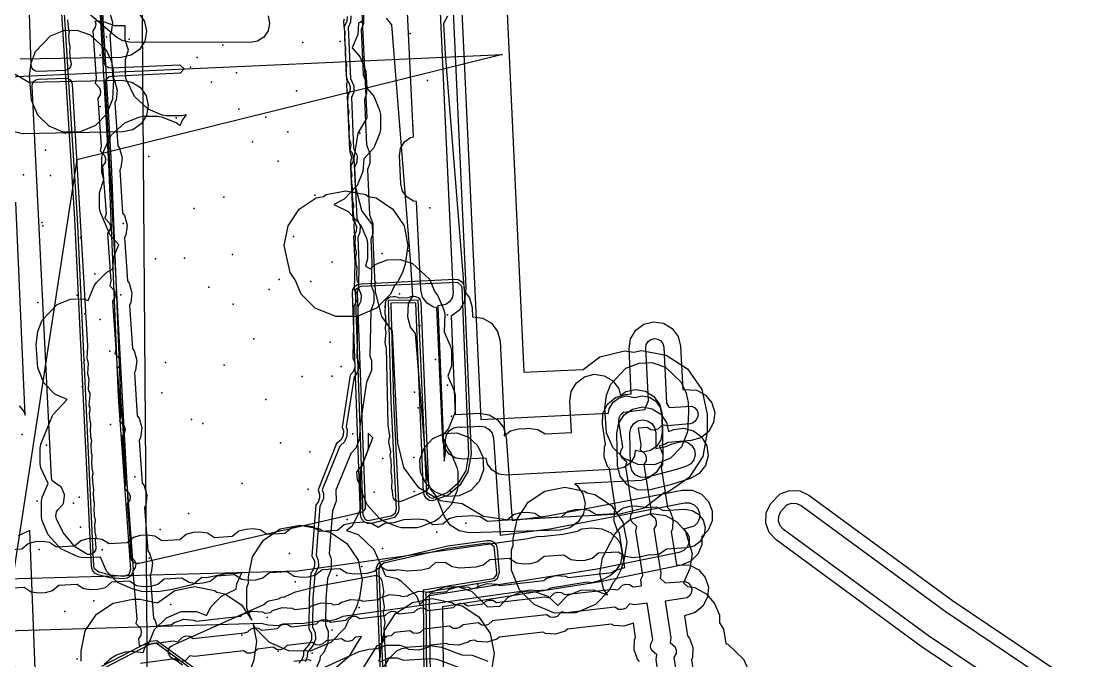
# Model space of a CAD drawing. Header units: metres. Extents: x -3943 to -3664, y 4962 to 6622.
# Drawn here: x -3875.1 to -3793.2, y 6231.1 to 6280.6 of the extents above; entities that cross this region are included whole.
import ezdxf

# ---------------------------------------------------------------- set-up
doc = ezdxf.new("R2010")
doc.units = ezdxf.units.M
for name, color, linetype in [('AI_GREENING_EXCLUSIONS', 1, 'Continuous'), ('AI_GREENING_LAWN', 82, 'Continuous'), ('AI_GREENING_REJECTED', 6, 'Continuous')]:
    doc.layers.add(name, color=color, linetype=linetype)

msp = doc.modelspace()

# ---------------------------------------------------------------- linework, layer by layer
at = {"layer": 'AI_GREENING_EXCLUSIONS'}
for points in [[(-3847.42, 6385.215), (-3841.66, 6259.951), (-3841.676, 6259.844), (-3841.646, 6259.656), (-3841.703, 6259.27), (-3841.903, 6258.935), (-3842.216, 6258.702), (-3842.825, 6258.596), (-3842.334, 6246.548), (-3842.241, 6247.134), (-3842.241, 6248.206), (-3842.165, 6248.589), (-3841.948, 6248.913), (-3841.624, 6249.13), (-3841.241, 6249.206), (-3841.038, 6249.184), (-3840.99, 6249.195), (-3839.573, 6249.265), (-3839.192, 6249.21), (-3838.86, 6249.015), (-3838.627, 6248.709), (-3838.526, 6248.337), (-3837.996, 6240.825), (-3834.155, 6241.32), (-3823.711, 6243.322), (-3823.321, 6243.319), (-3822.961, 6243.167), (-3822.688, 6242.889), (-3822.541, 6242.527), (-3822.544, 6242.137), (-3822.696, 6241.778), (-3822.974, 6241.504), (-3823.776, 6241.274), (-3823.51, 6241.011), (-3823.359, 6240.651), (-3823.357, 6240.261), (-3823.504, 6239.899), (-3823.778, 6239.622), (-3824.138, 6239.471), (-3830.491, 6238.173), (-3843.5, 6236.119), (-3843.419, 6229.789)], [(-3846.421, 6385.261), (-3840.661, 6259.997), (-3840.665, 6259.973), (-3840.761, 6258.933), (-3841.162, 6258.264), (-3841.791, 6257.798), (-3841.48, 6250.159), (-3840.941, 6250.206), (-3840.911, 6250.2), (-3839.623, 6250.264), (-3838.861, 6250.154), (-3838.197, 6249.763), (-3837.73, 6249.151), (-3837.529, 6248.408), (-3837.073, 6241.953), (-3834.31, 6242.312), (-3823.898, 6244.304), (-3823.118, 6244.298), (-3822.399, 6243.994), (-3821.852, 6243.438), (-3821.559, 6242.714), (-3821.565, 6241.934), (-3821.869, 6241.216), (-3822.378, 6240.714), (-3822.375, 6240.071), (-3822.67, 6239.348), (-3823.218, 6238.794), (-3823.938, 6238.491), (-3830.246, 6237.202), (-3842.46, 6235.271), (-3842.423, 6230.609)], [(-3840.872, 6354.744), (-3836.176, 6253.439), (-3831.58, 6253.667), (-3830.267, 6254.634), (-3828.373, 6255.102), (-3827.634, 6254.99), (-3827.053, 6255.115), (-3825.134, 6254.767), (-3823.494, 6253.71), (-3822.383, 6252.106), (-3821.971, 6250.199), (-3821.948, 6248.836), (-3822.297, 6246.916), (-3823.354, 6245.276), (-3824.957, 6244.166), (-3825.285, 6244.095), (-3826.852, 6242.918), (-3828.738, 6242.438), (-3837.347, 6241.975), (-3839.283, 6242.254), (-3840.938, 6243.239), (-3842.627, 6243.489), (-3844.304, 6244.496), (-3845.466, 6246.069), (-3845.935, 6247.967), (-3846.333, 6256.625), (-3847.182, 6257.773), (-3847.654, 6259.666), (-3847.903, 6264.864), (-3848.728, 6265.98), (-3849.2, 6267.873), (-3849.304, 6270.037), (-3849.016, 6271.967), (-3848.301, 6273.156), (-3851.182, 6333.152)], [(-3844.368, 6354.587), (-3839.511, 6249.769), (-3829.609, 6250.261), (-3829.555, 6250.617), (-3829.252, 6251.118), (-3828.781, 6251.465), (-3828.213, 6251.605), (-3827.579, 6251.484), (-3826.995, 6251.616), (-3826.419, 6251.511), (-3825.927, 6251.194), (-3825.594, 6250.713), (-3825.468, 6250.025), (-3825.448, 6248.778), (-3825.552, 6248.202), (-3825.869, 6247.71), (-3826.35, 6247.377), (-3826.922, 6247.253), (-3827.527, 6247.376), (-3827.593, 6246.927), (-3827.892, 6246.426), (-3828.36, 6246.077), (-3828.926, 6245.933), (-3837.535, 6245.47), (-3838.116, 6245.554), (-3838.62, 6245.854), (-3838.971, 6246.324), (-3839.087, 6246.786), (-3840.866, 6246.698), (-3841.447, 6246.784), (-3841.95, 6247.086), (-3842.298, 6247.558), (-3842.439, 6248.128), (-3842.913, 6258.456), (-3843.166, 6258.494), (-3843.668, 6258.795), (-3844.016, 6259.266), (-3844.158, 6259.833), (-3844.486, 6266.667), (-3844.713, 6266.701), (-3845.215, 6267.002), (-3845.563, 6267.473), (-3845.704, 6268.04), (-3845.808, 6270.205), (-3845.722, 6270.784), (-3845.42, 6271.286), (-3844.95, 6271.634), (-3844.727, 6271.689), (-3847.704, 6333.708)], [(-3865.849, 6294.142), (-3864.477, 6112.147)], [(-3855.979, 6281.05), (-3855.868, 6280.475), (-3855.984, 6279.902), (-3856.312, 6279.416), (-3856.8, 6279.093), (-3857.374, 6278.982), (-3866.725, 6279.023), (-3867.243, 6279.118), (-3867.697, 6279.386), (-3871.086, 6282.3)], [(-3866.012, 6281.274), (-3865.567, 6280.633), (-3865.401, 6279.87), (-3865.54, 6279.102), (-3865.962, 6278.446), (-3866.603, 6278.001), (-3867.365, 6277.835), (-3875.186, 6277.697)], [(-3868.256, 6281.288), (-3868.049, 6280.535), (-3868.145, 6279.761), (-3868.246, 6279.584), (-3868.015, 6276.231), (-3867.877, 6276.053), (-3867.67, 6275.301), (-3867.766, 6274.526), (-3867.866, 6274.35), (-3867.636, 6270.996), (-3867.497, 6270.818), (-3867.29, 6270.066), (-3867.387, 6269.291), (-3867.487, 6269.115), (-3867.256, 6265.761), (-3867.118, 6265.583), (-3866.911, 6264.831), (-3867.007, 6264.057), (-3867.108, 6263.88), (-3866.877, 6260.526), (-3866.739, 6260.349), (-3866.532, 6259.596), (-3866.628, 6258.822), (-3866.728, 6258.645), (-3866.498, 6255.292), (-3866.36, 6255.114), (-3866.152, 6254.362), (-3866.249, 6253.587), (-3866.349, 6253.411), (-3866.119, 6250.057), (-3865.98, 6249.879), (-3865.773, 6249.127), (-3865.87, 6248.352), (-3865.97, 6248.176), (-3865.738, 6244.843), (-3865.597, 6244.667), (-3865.382, 6243.917), (-3865.471, 6243.141), (-3865.569, 6242.964), (-3865.304, 6239.613), (-3865.163, 6239.436), (-3864.948, 6238.686), (-3865.037, 6237.911), (-3865.135, 6237.733), (-3864.87, 6234.382), (-3864.73, 6234.206), (-3864.603, 6233.763), (-3863.435, 6233.902), (-3863.253, 6234.058), (-3862.512, 6234.3), (-3861.734, 6234.239), (-3861.553, 6234.147), (-3858.105, 6234.547), (-3857.934, 6234.694), (-3857.192, 6234.936), (-3856.414, 6234.876), (-3856.233, 6234.784), (-3855.79, 6234.837), (-3855.636, 6234.969), (-3854.894, 6235.211), (-3854.116, 6235.151), (-3853.935, 6235.059), (-3852.768, 6235.198), (-3852.614, 6235.33), (-3851.872, 6235.572), (-3851.094, 6235.512), (-3850.913, 6235.42), (-3850.495, 6235.47), (-3850.341, 6235.602), (-3849.599, 6235.844), (-3848.821, 6235.784), (-3848.64, 6235.692), (-3847.449, 6235.834), (-3847.294, 6235.967), (-3846.552, 6236.209), (-3845.774, 6236.149), (-3845.593, 6236.057), (-3845.182, 6236.106), (-3845.038, 6236.228), (-3844.296, 6236.468), (-3843.518, 6236.405), (-3843.359, 6236.324), (-3842.146, 6236.457), (-3841.975, 6236.603), (-3841.233, 6236.845), (-3840.455, 6236.785), (-3840.274, 6236.693), (-3839.861, 6236.742), (-3839.741, 6236.845), (-3838.999, 6237.084), (-3838.221, 6237.022), (-3838.04, 6236.929), (-3834.616, 6237.315), (-3834.444, 6237.461), (-3833.702, 6237.701), (-3832.924, 6237.638), (-3832.743, 6237.546), (-3829.319, 6237.932), (-3829.147, 6238.078), (-3828.35, 6238.313), (-3828.756, 6240.998), (-3828.908, 6241.164), (-3829.176, 6241.897), (-3829.144, 6242.677), (-3829.058, 6242.861), (-3829.531, 6245.979), (-3829.684, 6246.145), (-3829.952, 6246.877), (-3829.92, 6247.657), (-3829.834, 6247.841), (-3830.081, 6249.426), (-3830.04, 6250.239), (-3829.679, 6250.968), (-3829.057, 6251.493), (-3828.277, 6251.727), (-3827.841, 6251.764), (-3828.014, 6255.258), (-3827.9, 6256.03), (-3827.499, 6256.7), (-3826.873, 6257.165), (-3826.116, 6257.355), (-3825.344, 6257.241), (-3824.674, 6256.84), (-3824.209, 6256.213), (-3824.019, 6255.456), (-3823.853, 6252.109), (-3822.762, 6252.051), (-3822.078, 6251.675), (-3821.59, 6251.066), (-3821.373, 6250.316), (-3821.458, 6249.541), (-3821.834, 6248.857), (-3822.443, 6248.369), (-3823.193, 6248.151), (-3825.019, 6248.006), (-3825.195, 6247.865), (-3825.645, 6247.734), (-3825.395, 6247.051), (-3825.427, 6246.271), (-3825.513, 6246.087), (-3825.039, 6242.969), (-3824.887, 6242.804), (-3824.619, 6242.071), (-3824.651, 6241.291), (-3824.737, 6241.107), (-3824.334, 6238.524), (-3823.307, 6238.49), (-3822.612, 6238.135), (-3822.107, 6237.54), (-3821.867, 6236.798), (-3821.93, 6236.02), (-3822.285, 6235.325), (-3822.88, 6234.82), (-3823.718, 6234.569), (-3823.488, 6233.009), (-3823.335, 6232.843), (-3823.067, 6232.11), (-3823.1, 6231.33), (-3823.185, 6231.146), (-3822.712, 6228.028)], [(-3848.595, 6281.255), (-3848.595, 6280.464), (-3848.765, 6280.007), (-3848.607, 6276.492), (-3848.351, 6275.83), (-3848.351, 6275.038), (-3848.521, 6274.581), (-3848.363, 6271.067), (-3848.107, 6270.404), (-3848.107, 6269.613), (-3848.278, 6269.156), (-3848.12, 6265.641), (-3847.864, 6264.979), (-3847.864, 6264.187), (-3848.034, 6263.73), (-3847.954, 6261.96), (-3847.985, 6260.139), (-3847.793, 6259.629), (-3847.793, 6258.837), (-3848.022, 6258.238), (-3848.091, 6254.679), (-3847.98, 6254.361), (-3847.98, 6253.569), (-3848.364, 6252.662), (-3848.881, 6249.22), (-3848.892, 6248.284), (-3849.194, 6247.562), (-3849.582, 6247.148), (-3850.726, 6244.302), (-3850.715, 6243.457), (-3851.004, 6242.716), (-3851.25, 6239.387), (-3851.104, 6238.988), (-3851.104, 6238.196), (-3851.393, 6237.455), (-3851.51, 6235.874), (-3851.536, 6233.871), (-3851.338, 6233.346), (-3851.357, 6232.457), (-3851.659, 6231.735), (-3851.96, 6231.409), (-3851.979, 6231.16), (-3852.282, 6230.437)], [(-3868.684, 6230.834), (-3868.125, 6231.322), (-3867.733, 6231.548), (-3867.029, 6231.784), (-3866.584, 6231.842), (-3865.676, 6231.728), (-3865.477, 6232.203), (-3865.205, 6232.494), (-3864.776, 6233.519), (-3863.87, 6234.425), (-3862.717, 6234.893), (-3861.529, 6234.893), (-3860.76, 6234.586), (-3860.398, 6235.29), (-3859.588, 6236.1), (-3858.46, 6236.639), (-3858.395, 6237.04), (-3858.032, 6237.91), (-3858.613, 6237.81), (-3859.12, 6237.846), (-3860.763, 6237.503), (-3861.128, 6237.528), (-3861.78, 6236.983), (-3863.395, 6236.612), (-3864.493, 6236.431), (-3865.798, 6236.442), (-3866.522, 6236.657), (-3867.662, 6237.149), (-3868.511, 6238.017), (-3868.967, 6239.113), (-3870.371, 6239.07), (-3870.694, 6239.135), (-3872.04, 6239.765), (-3873.028, 6240.839), (-3873.481, 6241.923), (-3873.546, 6242.245), (-3873.546, 6243.432), (-3873.481, 6243.755), (-3873.037, 6244.816), (-3873.588, 6246.045), (-3873.653, 6246.367), (-3873.653, 6247.554), (-3873.588, 6247.877), (-3872.668, 6250.144), (-3871.553, 6251.318), (-3872.507, 6251.734), (-3873.362, 6252.611), (-3873.832, 6253.776), (-3873.96, 6255.595), (-3873.83, 6256.593), (-3873.491, 6257.468), (-3872.331, 6258.69), (-3871.301, 6259.097), (-3870.307, 6259.124), (-3869.929, 6259.004), (-3869.468, 6260.127), (-3869.29, 6260.39), (-3868.48, 6261.201), (-3868.004, 6261.467), (-3867.939, 6262.406), (-3867.56, 6263.311), (-3868.224, 6264.06), (-3868.98, 6265.825), (-3869.045, 6266.147), (-3869.045, 6267.334), (-3868.707, 6268.386), (-3868.86, 6268.919), (-3868.86, 6270.107), (-3868.795, 6270.429), (-3868.164, 6271.776), (-3867.091, 6272.764), (-3866.007, 6273.217), (-3865.685, 6273.282), (-3864.497, 6273.282), (-3864.175, 6273.217), (-3863.092, 6272.764), (-3862.8, 6272.558), (-3862.623, 6272.982), (-3862.305, 6273.386), (-3862.673, 6273.302), (-3863.861, 6273.302), (-3864.183, 6273.367), (-3865.267, 6273.82), (-3866.34, 6274.808), (-3866.971, 6276.155), (-3867.036, 6276.477), (-3867.036, 6277.664), (-3866.798, 6278.4), (-3867.063, 6279.201), (-3867.063, 6280.296), (-3867.856, 6280.296), (-3868.733, 6280.593), (-3869.304, 6280.658)], [(-3869.418, 6280.705), (-3869.345, 6280.441), (-3869.379, 6280.17), (-3869.571, 6279.889), (-3869.304, 6276.2), (-3869.387, 6275.842), (-3869.039, 6275.47), (-3868.966, 6275.207), (-3869, 6274.936), (-3869.192, 6274.654), (-3868.925, 6270.965), (-3869.008, 6270.607), (-3868.659, 6270.235), (-3868.587, 6269.972), (-3868.621, 6269.701), (-3868.812, 6269.419), (-3868.545, 6265.73), (-3868.628, 6265.372), (-3868.28, 6265), (-3868.208, 6264.737), (-3868.241, 6264.466), (-3868.433, 6264.184), (-3868.166, 6260.496), (-3868.249, 6260.137), (-3867.901, 6259.766), (-3867.828, 6259.502), (-3867.862, 6259.231), (-3868.054, 6258.95), (-3867.787, 6255.261), (-3867.87, 6254.903), (-3867.521, 6254.531), (-3867.449, 6254.268), (-3867.483, 6253.997), (-3867.675, 6253.715), (-3867.407, 6250.026), (-3867.491, 6249.668), (-3867.142, 6249.296), (-3867.07, 6249.033), (-3867.103, 6248.762), (-3867.295, 6248.48), (-3867.026, 6244.799), (-3867.105, 6244.44), (-3866.753, 6244.072), (-3866.678, 6243.809), (-3866.709, 6243.538), (-3866.898, 6243.254), (-3866.592, 6239.568), (-3866.672, 6239.209), (-3866.319, 6238.841), (-3866.244, 6238.579), (-3866.275, 6238.307), (-3866.464, 6238.024), (-3866.158, 6234.338), (-3866.238, 6233.979), (-3865.885, 6233.611), (-3865.81, 6233.348), (-3865.841, 6233.077), (-3866.03, 6232.793), (-3865.986, 6232.269), (-3863.341, 6232.618), (-3862.976, 6232.554), (-3862.617, 6232.924), (-3862.357, 6233.009), (-3862.085, 6232.988), (-3861.794, 6232.809), (-3857.812, 6233.246), (-3857.557, 6233.316), (-3857.297, 6233.561), (-3857.037, 6233.645), (-3856.765, 6233.624), (-3856.475, 6233.446), (-3855.26, 6233.591), (-3855, 6233.835), (-3854.74, 6233.92), (-3854.468, 6233.899), (-3854.177, 6233.721), (-3852.237, 6233.953), (-3851.977, 6234.197), (-3851.718, 6234.282), (-3851.445, 6234.261), (-3851.155, 6234.082), (-3849.964, 6234.225), (-3849.705, 6234.469), (-3849.445, 6234.554), (-3849.173, 6234.532), (-3848.882, 6234.354), (-3846.919, 6234.587), (-3846.658, 6234.833), (-3846.398, 6234.918), (-3846.126, 6234.897), (-3845.835, 6234.719), (-3844.658, 6234.859), (-3844.405, 6235.093), (-3844.145, 6235.177), (-3843.873, 6235.155), (-3843.593, 6234.987), (-3841.614, 6235.204), (-3841.338, 6235.47), (-3841.078, 6235.555), (-3840.806, 6235.533), (-3840.516, 6235.355), (-3839.346, 6235.495), (-3839.108, 6235.709), (-3838.848, 6235.793), (-3838.576, 6235.771), (-3838.286, 6235.592), (-3834.529, 6236.029), (-3834.167, 6235.961), (-3833.811, 6236.326), (-3833.551, 6236.41), (-3833.279, 6236.388), (-3832.989, 6236.208), (-3829.232, 6236.645), (-3828.87, 6236.578), (-3828.514, 6236.942), (-3828.254, 6237.026), (-3827.982, 6237.004), (-3827.692, 6236.825), (-3827.037, 6236.901), (-3827.105, 6237.39), (-3826.936, 6237.686), (-3827.474, 6241.135), (-3827.42, 6241.499), (-3827.798, 6241.841), (-3827.892, 6242.097), (-3827.88, 6242.37), (-3827.712, 6242.667), (-3828.25, 6246.115), (-3828.196, 6246.479), (-3828.574, 6246.821), (-3828.668, 6247.078), (-3828.656, 6247.35), (-3828.488, 6247.647), (-3828.797, 6249.626), (-3828.782, 6249.911), (-3828.656, 6250.166), (-3828.438, 6250.35), (-3826.797, 6250.55), (-3826.515, 6251.264), (-3826.716, 6255.323), (-3826.676, 6255.593), (-3826.536, 6255.827), (-3826.316, 6255.99), (-3826.051, 6256.056), (-3825.781, 6256.016), (-3825.547, 6255.876), (-3825.384, 6255.657), (-3825.318, 6255.392), (-3825.102, 6251.051), (-3824.903, 6250.714), (-3823.154, 6250.811), (-3822.915, 6250.68), (-3822.744, 6250.467), (-3822.668, 6250.204), (-3822.698, 6249.933), (-3822.829, 6249.694), (-3823.042, 6249.523), (-3823.305, 6249.447), (-3825.068, 6249.294), (-3825.428, 6249.372), (-3825.794, 6249.019), (-3826.057, 6248.943), (-3826.328, 6248.973), (-3826.613, 6249.16), (-3827.298, 6249.101), (-3827.097, 6247.813), (-3827.151, 6247.449), (-3826.773, 6247.107), (-3826.679, 6246.851), (-3826.69, 6246.578), (-3826.859, 6246.281), (-3826.321, 6242.833), (-3826.375, 6242.469), (-3825.997, 6242.127), (-3825.903, 6241.871), (-3825.915, 6241.598), (-3826.083, 6241.301), (-3825.545, 6237.852), (-3825.599, 6237.489), (-3825.209, 6237.114), (-3823.662, 6237.24), (-3823.419, 6237.115), (-3823.242, 6236.907), (-3823.158, 6236.648), (-3823.18, 6236.375), (-3823.305, 6236.132), (-3823.513, 6235.955), (-3825.211, 6235.704), (-3824.77, 6232.872), (-3824.823, 6232.508), (-3824.445, 6232.166), (-3824.351, 6231.91), (-3824.363, 6231.637), (-3824.531, 6231.341), (-3823.994, 6227.892)], [(-3849.869, 6280.998), (-3849.889, 6280.624), (-3850.097, 6280.243), (-3849.912, 6276.11), (-3849.751, 6275.923), (-3849.626, 6275.573), (-3849.645, 6275.198), (-3849.854, 6274.817), (-3849.668, 6270.684), (-3849.507, 6270.497), (-3849.382, 6270.147), (-3849.401, 6269.773), (-3849.61, 6269.391), (-3849.424, 6265.259), (-3849.263, 6265.072), (-3849.138, 6264.721), (-3849.158, 6264.347), (-3849.366, 6263.966), (-3849.253, 6261.902), (-3849.311, 6259.866), (-3849.087, 6259.469), (-3849.067, 6259.094), (-3849.337, 6258.574), (-3849.428, 6254.526), (-3849.274, 6254.201), (-3849.254, 6253.827), (-3849.379, 6253.476), (-3849.614, 6253.216), (-3850.241, 6249.192), (-3850.146, 6248.916), (-3850.166, 6248.541), (-3850.325, 6248.209), (-3850.693, 6247.925), (-3852.113, 6244.337), (-3851.989, 6243.992), (-3851.989, 6243.715), (-3852.115, 6243.365), (-3852.296, 6243.158), (-3852.588, 6239.191), (-3852.398, 6238.828), (-3852.378, 6238.453), (-3852.504, 6238.103), (-3852.685, 6237.896), (-3852.809, 6235.931), (-3852.84, 6233.568), (-3852.632, 6233.186), (-3852.632, 6232.715), (-3852.791, 6232.382), (-3853.241, 6231.824), (-3853.234, 6231.514), (-3853.359, 6231.164), (-3853.602, 6230.896)], [(-3849.575, 6281.058), (-3849.595, 6280.564), (-3849.774, 6280.161), (-3849.599, 6276.213), (-3849.332, 6275.632), (-3849.351, 6275.139), (-3849.531, 6274.736), (-3849.355, 6270.787), (-3849.088, 6270.206), (-3849.107, 6269.713), (-3849.287, 6269.31), (-3849.111, 6265.362), (-3848.844, 6264.781), (-3848.863, 6264.288), (-3849.043, 6263.885), (-3848.953, 6261.915), (-3848.99, 6259.958), (-3848.773, 6259.431), (-3848.793, 6258.938), (-3849.02, 6258.474), (-3849.115, 6254.583), (-3848.96, 6254.163), (-3848.96, 6253.767), (-3849.131, 6253.309), (-3849.314, 6253.099), (-3849.925, 6249.2), (-3849.852, 6248.975), (-3849.872, 6248.482), (-3850.076, 6248.041), (-3850.433, 6247.715), (-3851.792, 6244.331), (-3851.695, 6244.051), (-3851.695, 6243.655), (-3851.986, 6243.051), (-3852.263, 6239.261), (-3852.104, 6238.887), (-3852.084, 6238.394), (-3852.375, 6237.79), (-3852.509, 6235.918), (-3852.539, 6233.681), (-3852.338, 6233.246), (-3852.318, 6232.753), (-3852.489, 6232.294), (-3852.934, 6231.754), (-3852.96, 6231.358), (-3853.111, 6230.996)], [(-3848.574, 6280.73), (-3848.976, 6280.494), (-3849.041, 6279.607), (-3849.476, 6278.567), (-3848.859, 6277.864), (-3848.406, 6276.781), (-3848.34, 6275.465), (-3847.803, 6274.841), (-3847.349, 6273.758), (-3847.284, 6273.435), (-3847.284, 6272.248), (-3847.349, 6271.925), (-3847.803, 6270.842), (-3848.575, 6269.984), (-3848.64, 6269.003), (-3849.093, 6267.92), (-3850.081, 6266.846), (-3850.891, 6266.44), (-3849.779, 6265.907), (-3848.791, 6264.834), (-3848.338, 6263.75), (-3848.273, 6263.428), (-3848.273, 6262.241), (-3848.443, 6261.668), (-3848.042, 6261.463), (-3847.68, 6261.797), (-3846.749, 6262.147), (-3845.755, 6262.174), (-3844.806, 6261.874), (-3843.481, 6260.663), (-3843.06, 6259.679), (-3842.818, 6259.351), (-3842.365, 6258.268), (-3842.299, 6257.945), (-3842.334, 6256.586), (-3841.843, 6255.446), (-3841.778, 6255.123), (-3841.778, 6253.936), (-3842.043, 6253.133), (-3841.553, 6251.994), (-3841.487, 6251.672), (-3841.487, 6250.484), (-3841.553, 6250.162), (-3842.006, 6249.078), (-3842.502, 6248.496), (-3842.034, 6247.474), (-3841.802, 6247.156), (-3841.348, 6246.072), (-3841.283, 6245.75), (-3841.283, 6244.563), (-3841.348, 6244.24), (-3841.802, 6243.157), (-3842.79, 6242.083), (-3843.053, 6241.906), (-3844.136, 6241.452), (-3844.459, 6241.387), (-3845.646, 6241.387), (-3845.969, 6241.452), (-3847.052, 6241.906), (-3847.315, 6242.083), (-3848.303, 6243.157), (-3848.756, 6244.24), (-3848.821, 6244.563), (-3848.821, 6245.75), (-3848.756, 6246.072), (-3847.866, 6248.351), (-3848.237, 6248.722), (-3848.237, 6247.598), (-3848.302, 6247.276), (-3848.756, 6246.192), (-3849.142, 6245.721), (-3849.073, 6245.097), (-3848.846, 6244.722), (-3848.81, 6242.87), (-3849.506, 6241.485), (-3849.919, 6241.186), (-3849.009, 6240.878), (-3847.785, 6239.719), (-3846.875, 6237.671), (-3845.978, 6237.454), (-3845.7, 6237.271), (-3844.486, 6236.118), (-3844.219, 6235.447), (-3843.208, 6236.464), (-3842.277, 6236.814), (-3841.283, 6236.841), (-3840.233, 6236.489), (-3838.976, 6235.274), (-3838.029, 6235.322), (-3837.375, 6236.011), (-3836.345, 6236.418), (-3835.351, 6236.445), (-3834.301, 6236.093), (-3833.525, 6235.358), (-3832.783, 6236.14), (-3831.753, 6236.547), (-3830.759, 6236.574), (-3829.689, 6236.203), (-3829.979, 6236.62), (-3830.265, 6237.811), (-3830.073, 6239.053), (-3829.104, 6240.908), (-3828.632, 6241.473), (-3827.893, 6242.051), (-3826.271, 6242.508), (-3825.178, 6242.331), (-3824.309, 6241.846), (-3823.648, 6241.103), (-3823.128, 6239.385), (-3823.294, 6238.233), (-3823.798, 6237.124), (-3823.489, 6236.832), (-3822.913, 6236.765), (-3822.045, 6236.279), (-3821.384, 6235.535), (-3821.003, 6234.617), (-3821.005, 6234.028), (-3820.684, 6233.545), (-3820.517, 6232.432), (-3820.355, 6232.361), (-3819.131, 6231.202), (-3818.745, 6230.346)], [(-3842.074, 6281.044), (-3842.399, 6280.458), (-3842.266, 6278.092), (-3840.793, 6259.738), (-3840.385, 6259.221), (-3840.172, 6258.47), (-3840.147, 6257.738), (-3839.331, 6257.635), (-3838.661, 6257.234), (-3838.196, 6256.607), (-3838.006, 6255.85), (-3837.657, 6248.815), (-3837.698, 6248.522), (-3837.201, 6248.895), (-3836.445, 6249.089), (-3836.142, 6249.046), (-3835.864, 6249.117), (-3835.092, 6249.009), (-3834.514, 6248.668), (-3832.484, 6248.775), (-3832.604, 6251.19), (-3832.49, 6251.962), (-3832.089, 6252.631), (-3831.462, 6253.097), (-3830.705, 6253.287), (-3829.933, 6253.172), (-3829.264, 6252.772), (-3828.799, 6252.145), (-3828.675, 6251.652), (-3828.269, 6251.939), (-3827.508, 6252.112), (-3826.739, 6251.98), (-3826.079, 6251.564), (-3825.628, 6250.927), (-3825.456, 6250.166), (-3825.388, 6246.795), (-3825.526, 6246.272), (-3825.904, 6245.683), (-3826.524, 6245.229), (-3827.078, 6245.062), (-3832.22, 6244.783), (-3832.038, 6244.669), (-3831.585, 6244.033), (-3831.411, 6243.273), (-3831.54, 6242.503), (-3831.954, 6241.842), (-3832.59, 6241.389), (-3833.351, 6241.215), (-3840.392, 6241.006), (-3841.188, 6241.146), (-3841.865, 6241.59), (-3842.309, 6242.266), (-3842.928, 6243.821), (-3843.411, 6244.398), (-3843.644, 6245.143), (-3844.549, 6256.433), (-3844.953, 6256.948), (-3845.164, 6257.699), (-3845.095, 6258.769), (-3844.774, 6259.342), (-3844.918, 6261.838), (-3846.404, 6280.361), (-3846.808, 6280.876)], [(-3879.67, 6278.925), (-3874.526, 6275.921), (-3867.311, 6276.065), (-3866.542, 6275.928), (-3865.885, 6275.508), (-3865.439, 6274.868), (-3865.271, 6274.106), (-3865.408, 6273.337), (-3865.828, 6272.68), (-3866.468, 6272.234), (-3867.231, 6272.066), (-3875.009, 6271.91), (-3876.058, 6272.183)], [(-3875.268, 6250.851), (-3874.901, 6250.396), (-3874.817, 6250.11), (-3875.53, 6266.629)], [(-3795.789, 6225.765), (-3805.371, 6232.199), (-3816.623, 6240.452), (-3817.15, 6241.027), (-3817.416, 6241.76), (-3817.382, 6242.54), (-3817.052, 6243.247), (-3816.299, 6244.016), (-3815.566, 6244.283), (-3814.786, 6244.249), (-3814.079, 6243.919), (-3802.936, 6235.743), (-3793.231, 6229.21)], [(-3876.451, 6239.675), (-3875.07, 6239.758), (-3874.567, 6240.174), (-3874.001, 6240.322), (-3873.502, 6240.352), (-3872.922, 6240.272), (-3872.373, 6239.919), (-3870.992, 6240.001), (-3870.489, 6240.417), (-3869.923, 6240.565), (-3869.424, 6240.595), (-3868.844, 6240.515), (-3868.295, 6240.162), (-3866.914, 6240.244), (-3866.411, 6240.66), (-3865.845, 6240.809), (-3865.346, 6240.838), (-3864.766, 6240.759), (-3864.217, 6240.405), (-3862.836, 6240.487), (-3862.333, 6240.904), (-3861.767, 6241.052), (-3861.268, 6241.081), (-3860.688, 6241.002), (-3860.139, 6240.648), (-3858.759, 6240.73), (-3858.255, 6241.147), (-3857.689, 6241.295), (-3857.19, 6241.325), (-3856.61, 6241.245), (-3856.061, 6240.891), (-3854.681, 6240.973), (-3854.177, 6241.39), (-3853.611, 6241.538), (-3853.112, 6241.568), (-3852.532, 6241.488), (-3851.983, 6241.134), (-3850.603, 6241.216), (-3850.099, 6241.633), (-3849.533, 6241.781), (-3848.56, 6241.839), (-3847.98, 6241.759), (-3847.447, 6241.427), (-3846.93, 6241.749), (-3846.214, 6241.802), (-3845.455, 6242.024), (-3844.34, 6242.091), (-3843.76, 6242.011), (-3843.211, 6241.657), (-3842.447, 6241.703), (-3841.944, 6242.119), (-3841.377, 6242.267), (-3840.12, 6242.342), (-3839.54, 6242.262), (-3838.991, 6241.909), (-3837.469, 6241.999), (-3836.965, 6242.416), (-3836.399, 6242.564), (-3835.9, 6242.594), (-3835.32, 6242.514), (-3834.771, 6242.16), (-3833.249, 6242.251), (-3832.746, 6242.668), (-3832.179, 6242.816), (-3831.68, 6242.845), (-3831.1, 6242.766), (-3830.551, 6242.412), (-3829.029, 6242.503), (-3828.526, 6242.919), (-3827.959, 6243.067), (-3827.46, 6243.097), (-3826.631, 6242.969), (-3825.915, 6243.007), (-3825.334, 6242.723), (-3823.71, 6242.82), (-3823.13, 6242.74), (-3822.625, 6242.444), (-3822.271, 6241.978), (-3822.123, 6241.412), (-3822.203, 6240.832), (-3822.499, 6240.327), (-3822.965, 6239.973), (-3823.531, 6239.825), (-3825.101, 6239.732), (-3825.659, 6239.353), (-3826.237, 6239.267), (-3826.4, 6239.307), (-3827.222, 6239.104), (-3827.721, 6239.074), (-3828.301, 6239.154), (-3828.85, 6239.508), (-3830.373, 6239.417), (-3830.876, 6239.001), (-3831.442, 6238.853), (-3831.941, 6238.823), (-3832.521, 6238.903), (-3833.07, 6239.256), (-3834.593, 6239.166), (-3835.096, 6238.749), (-3835.662, 6238.601), (-3836.161, 6238.571), (-3836.741, 6238.651), (-3837.29, 6239.005), (-3838.812, 6238.914), (-3839.316, 6238.498), (-3839.882, 6238.349), (-3841.139, 6238.274), (-3841.719, 6238.354), (-3842.268, 6238.708), (-3843.032, 6238.662), (-3843.536, 6238.246), (-3844.102, 6238.098), (-3845.217, 6238.031), (-3845.983, 6238.14), (-3846.138, 6238.079), (-3846.723, 6238.093), (-3847.284, 6238.356), (-3847.755, 6237.994), (-3848.322, 6237.846), (-3849.295, 6237.788), (-3849.875, 6237.868), (-3850.424, 6238.222), (-3851.804, 6238.139), (-3852.308, 6237.723), (-3852.874, 6237.575), (-3853.373, 6237.545), (-3853.953, 6237.625), (-3854.502, 6237.979), (-3855.882, 6237.896), (-3856.386, 6237.48), (-3856.952, 6237.332), (-3857.451, 6237.302), (-3858.031, 6237.382), (-3858.58, 6237.736), (-3859.96, 6237.653), (-3860.464, 6237.237), (-3861.03, 6237.089), (-3861.529, 6237.059), (-3862.109, 6237.139), (-3862.658, 6237.492), (-3864.038, 6237.41), (-3864.542, 6236.994), (-3865.108, 6236.845), (-3865.607, 6236.816), (-3866.187, 6236.896), (-3866.736, 6237.249), (-3868.116, 6237.167), (-3868.619, 6236.75), (-3869.186, 6236.602), (-3869.685, 6236.573), (-3870.265, 6236.652), (-3870.814, 6237.006), (-3872.194, 6236.924), (-3872.697, 6236.507), (-3873.264, 6236.359), (-3873.763, 6236.329), (-3874.342, 6236.409), (-3874.892, 6236.763), (-3876.272, 6236.681)], [(-3795.232, 6226.595), (-3804.814, 6233.029), (-3816.031, 6241.258), (-3816.295, 6241.546), (-3816.428, 6241.912), (-3816.411, 6242.302), (-3816.246, 6242.656), (-3815.781, 6243.161), (-3815.414, 6243.294), (-3815.024, 6243.277), (-3814.67, 6243.112), (-3803.511, 6234.925), (-3793.77, 6228.368)], [(-3878.222, 6237.384), (-3853.685, 6238.062), (-3835.854, 6240.557), (-3835.023, 6240.747), (-3834.796, 6240.705), (-3833.132, 6240.908), (-3831.996, 6241.12), (-3831.68, 6241.297), (-3830.905, 6241.39), (-3830.128, 6241.313), (-3829.411, 6241.006), (-3828.865, 6240.448), (-3828.678, 6240.083), (-3828.541, 6239.353), (-3828.681, 6238.622), (-3829.078, 6237.993), (-3829.45, 6237.681), (-3830.143, 6237.33), (-3830.899, 6237.136), (-3831.26, 6237.188), (-3834.095, 6236.721), (-3834.418, 6236.556), (-3835.196, 6236.496), (-3835.633, 6236.548), (-3850.195, 6234.512), (-3850.722, 6234.273), (-3851.485, 6234.112), (-3851.844, 6234.179), (-3853.225, 6233.981), (-3854.853, 6233.927), (-3855.193, 6233.802), (-3855.973, 6233.833), (-3856.531, 6233.979), (-3878.049, 6233.339)], [(-3878.222, 6237.384), (-3853.685, 6238.062), (-3835.854, 6240.557), (-3835.023, 6240.747), (-3834.796, 6240.705), (-3833.132, 6240.908), (-3831.996, 6241.12), (-3831.68, 6241.297), (-3830.905, 6241.39), (-3830.128, 6241.313), (-3829.411, 6241.006), (-3828.865, 6240.448), (-3828.678, 6240.083), (-3828.541, 6239.353), (-3828.681, 6238.622), (-3829.078, 6237.993), (-3829.45, 6237.681), (-3830.143, 6237.33), (-3830.899, 6237.136), (-3831.26, 6237.188), (-3834.095, 6236.721), (-3834.418, 6236.556), (-3835.196, 6236.496), (-3835.633, 6236.548), (-3850.195, 6234.512), (-3850.722, 6234.273), (-3851.485, 6234.112), (-3851.844, 6234.179), (-3853.225, 6233.981), (-3854.853, 6233.927), (-3855.193, 6233.802), (-3855.973, 6233.833), (-3856.531, 6233.979), (-3878.049, 6233.339)], [(-3875.359, 6204.318), (-3875.002, 6203.855), (-3874.85, 6203.289), (-3874.445, 6197.264), (-3873.242, 6196.852), (-3872.728, 6196.872), (-3873.027, 6204.578), (-3873.4, 6205.07), (-3873.536, 6205.639), (-3873.48, 6206.484), (-3873.126, 6207.137), (-3873.537, 6217.773), (-3873.91, 6218.265), (-3874.059, 6219.143), (-3873.943, 6219.822), (-3873.636, 6220.332), (-3874.443, 6241.17), (-3875.359, 6240.76)], [(-3870.459, 6231.062), (-3870.459, 6231.864), (-3870.155, 6233.395), (-3869.287, 6234.692), (-3869.287, 6234.692), (-3867.99, 6235.56), (-3866.459, 6235.864), (-3865.937, 6235.859), (-3864.563, 6235.586), (-3863.21, 6236.537), (-3861.679, 6236.841), (-3860.148, 6236.537), (-3859.949, 6236.403), (-3859.346, 6236.284), (-3858.049, 6235.416), (-3857.25, 6234.222), (-3857.63, 6235.169), (-3857.63, 6236.753), (-3857.506, 6237.089), (-3857.506, 6237.602), (-3857.202, 6239.133), (-3856.334, 6240.43), (-3855.037, 6241.298), (-3853.506, 6241.602), (-3851.975, 6241.298), (-3851.776, 6241.164), (-3851.173, 6241.045), (-3849.876, 6240.177), (-3849.008, 6238.88), (-3848.704, 6237.349), (-3848.911, 6235.978), (-3849.137, 6235.253), (-3849.53, 6234.463), (-3849.779, 6234.196), (-3850.008, 6233.647), (-3851.131, 6232.503), (-3852.717, 6231.84), (-3854.378, 6231.856), (-3855.887, 6232.503), (-3856.967, 6233.583), (-3857.158, 6234.001), (-3856.877, 6232.588), (-3857.098, 6231.147), (-3857.31, 6230.492)], [(-3847.239, 6229.375), (-3847.587, 6238.307), (-3847.488, 6238.558), (-3847.301, 6238.753), (-3842.057, 6240.003), (-3839.013, 6240.411), (-3838.745, 6240.396), (-3838.503, 6240.28), (-3838.322, 6240.082), (-3838.222, 6239.769), (-3838.087, 6237.927), (-3838.237, 6237.441), (-3838.433, 6237.271), (-3843.768, 6236.381), (-3843.715, 6229.526)], [(-3847.034, 6229.237), (-3847.388, 6238.078), (-3847.32, 6238.45), (-3847.01, 6238.668), (-3842.03, 6239.805), (-3838.986, 6240.213), (-3838.795, 6240.202), (-3838.493, 6239.978), (-3838.287, 6237.912), (-3838.308, 6237.729), (-3838.534, 6237.444), (-3843.97, 6236.551), (-3843.914, 6229.349)], [(-3825.385, 6227.726), (-3825.922, 6231.174), (-3825.868, 6231.538), (-3826.246, 6231.88), (-3826.34, 6232.137), (-3826.329, 6232.409), (-3826.161, 6232.706), (-3826.602, 6235.542), (-3827.58, 6235.428), (-3827.941, 6235.496), (-3828.298, 6235.132), (-3828.557, 6235.048), (-3828.83, 6235.07), (-3829.12, 6235.249), (-3832.877, 6234.812), (-3833.238, 6234.879), (-3833.595, 6234.515), (-3833.855, 6234.431), (-3834.127, 6234.453), (-3834.417, 6234.633), (-3838.405, 6234.214), (-3838.606, 6234.173), (-3838.892, 6233.899), (-3839.152, 6233.815), (-3839.424, 6233.837), (-3839.714, 6234.016), (-3840.874, 6233.881), (-3841.116, 6233.66), (-3841.375, 6233.575), (-3841.648, 6233.596), (-3841.924, 6233.759), (-3843.919, 6233.538), (-3844.189, 6233.282), (-3844.449, 6233.198), (-3844.721, 6233.22), (-3845.011, 6233.4), (-3846.179, 6233.264), (-3846.435, 6233.024), (-3846.919, 6232.956), (-3847.108, 6232.493), (-3847.317, 6232.317), (-3847.55, 6232.243), (-3848.652, 6230.515)], [(-3847.397, 6231.059), (-3847.273, 6231.396), (-3847.273, 6231.909), (-3846.969, 6233.44), (-3846.102, 6234.737), (-3844.804, 6235.604), (-3844.804, 6235.604), (-3843.273, 6235.909), (-3841.743, 6235.604), (-3841.543, 6235.471), (-3840.941, 6235.351), (-3839.643, 6234.484), (-3838.776, 6233.187), (-3838.471, 6231.656), (-3838.693, 6230.215)], [(-3827.204, 6231.038), (-3827.356, 6231.204), (-3827.625, 6231.936), (-3827.592, 6232.716), (-3827.507, 6232.9), (-3827.677, 6233.992), (-3828.407, 6233.756), (-3829.185, 6233.819), (-3829.366, 6233.912), (-3832.79, 6233.526), (-3832.962, 6233.38), (-3833.704, 6233.14), (-3834.482, 6233.203), (-3834.663, 6233.295), (-3838.087, 6232.909), (-3838.259, 6232.763), (-3839.001, 6232.523), (-3839.779, 6232.586), (-3839.96, 6232.679), (-3840.355, 6232.633), (-3840.479, 6232.527), (-3841.221, 6232.284), (-3841.999, 6232.345), (-3842.154, 6232.423), (-3843.385, 6232.292), (-3843.556, 6232.147), (-3844.299, 6231.907), (-3845.076, 6231.97), (-3845.257, 6232.062), (-3845.651, 6232.016), (-3846.022, 6231.817), (-3846.668, 6231.196), (-3847.409, 6229.993)], [(-3853.081, 6228.51), (-3849.652, 6231.501), (-3848.752, 6232.96), (-3849.222, 6232.903), (-3849.482, 6232.659), (-3849.742, 6232.574), (-3850.014, 6232.595), (-3850.305, 6232.774), (-3851.495, 6232.631), (-3851.755, 6232.387), (-3852.015, 6232.302), (-3852.287, 6232.323), (-3852.577, 6232.502), (-3854.517, 6232.27), (-3854.777, 6232.026), (-3855.037, 6231.941), (-3855.309, 6231.962), (-3855.6, 6232.14), (-3856.815, 6231.995), (-3857.075, 6231.751), (-3857.334, 6231.666), (-3857.607, 6231.687), (-3857.897, 6231.866), (-3861.678, 6231.413), (-3862.039, 6231.48), (-3862.395, 6231.114), (-3862.654, 6231.03)], [(-3868.858, 6230.658), (-3865.114, 6232.611), (-3865.114, 6232.611), (-3864.607, 6232.666), (-3853.395, 6224.432)], [(-3868.766, 6230.481), (-3865.021, 6232.433), (-3864.659, 6232.473), (-3864.659, 6232.473), (-3853.327, 6224.133)], [(-3851.583, 6230.581), (-3848.921, 6231.811), (-3848.187, 6231.992), (-3847.53, 6232.027), (-3846.848, 6232.291), (-3845.774, 6232.306), (-3845.332, 6232.142), (-3843.427, 6232.262), (-3842.555, 6232.133), (-3840.966, 6231.54), (-3840.167, 6231.52), (-3838.947, 6231.052)], [(-3862.927, 6231.051), (-3863.212, 6231.223), (-3865.871, 6230.872)], [(-3847.234, 6231.041), (-3846.65, 6231.311), (-3845.972, 6231.325), (-3845.481, 6231.133), (-3843.351, 6231.265), (-3842.915, 6231.201), (-3841.032, 6230.508)], [(-3852.638, 6231.072), (-3852.819, 6231.164), (-3853.987, 6231.024)]]:
    msp.add_lwpolyline(points, dxfattribs=at)
for points in [[(-3869.497, 6291.001), (-3869.355, 6290.792), (-3868.156, 6269.612), (-3867.413, 6251.537), (-3866.444, 6238.178), (-3866.483, 6237.889), (-3866.637, 6237.642), (-3866.878, 6237.479), (-3867.164, 6237.427), (-3868.227, 6237.521), (-3869.166, 6237.751), (-3869.424, 6237.885), (-3869.605, 6238.112), (-3869.678, 6238.393), (-3870.96, 6265.342), (-3872.527, 6290.261), (-3872.421, 6290.479), (-3872.027, 6290.748), (-3870.361, 6291.176), (-3869.95, 6291.207), (-3869.497, 6291.001)], [(-3869.639, 6290.86), (-3869.538, 6290.711), (-3868.355, 6269.601), (-3867.613, 6251.525), (-3866.643, 6238.163), (-3866.781, 6237.781), (-3867.158, 6237.627), (-3868.198, 6237.719), (-3869.113, 6237.944), (-3869.426, 6238.202), (-3869.479, 6238.402), (-3870.76, 6265.353), (-3872.334, 6290.206), (-3872.259, 6290.362), (-3871.977, 6290.554), (-3870.311, 6290.982), (-3869.963, 6291.007), (-3869.639, 6290.86)], [(-3869.768, 6279.591), (-3868.544, 6278.432), (-3868.158, 6277.576), (-3868.003, 6276.857), (-3867.964, 6276.14), (-3868.041, 6274.595), (-3868.511, 6273.43), (-3869.366, 6272.553), (-3870.598, 6272.038), (-3871.867, 6272.055), (-3872.951, 6272.508), (-3873.828, 6273.363), (-3874.326, 6274.514), (-3874.471, 6276.414), (-3874.341, 6277.412), (-3874.002, 6278.287), (-3872.842, 6279.509), (-3871.812, 6279.916), (-3870.818, 6279.943), (-3869.768, 6279.591)], [(-3874.791, 6212.249), (-3882.782, 6211.877), (-3914.748, 6210.387), (-3881.761, 6218.598), (-3876.678, 6252.046), (-3877.774, 6276.26), (-3869.782, 6276.622), (-3837.815, 6278.07), (-3870.813, 6269.902), (-3875.924, 6236.563), (-3875.164, 6220.241), (-3874.791, 6212.249)], [(-3852.267, 6266.952), (-3851.684, 6267.068), (-3851.479, 6267.205), (-3849.948, 6267.509), (-3848.417, 6267.205), (-3848.218, 6267.072), (-3847.615, 6266.952), (-3846.318, 6266.085), (-3845.451, 6264.787), (-3845.146, 6263.256), (-3845.367, 6261.815), (-3845.58, 6261.16), (-3845.972, 6260.371), (-3846.224, 6260.1), (-3846.494, 6259.493), (-3847.575, 6258.412), (-3849.083, 6257.765), (-3850.744, 6257.749), (-3852.33, 6258.412), (-3853.41, 6259.493), (-3853.872, 6260.558), (-3854.275, 6261.16), (-3854.736, 6263.256), (-3854.432, 6264.787), (-3853.565, 6266.085), (-3852.267, 6266.952)], [(-3849.406, 6259.844), (-3849.265, 6260.075), (-3849.047, 6260.236), (-3848.784, 6260.301), (-3841.514, 6260.661), (-3841.243, 6260.621), (-3841.008, 6260.479), (-3840.846, 6260.258), (-3840.781, 6259.991), (-3840.242, 6247.089), (-3840.495, 6245.729), (-3841.113, 6244.69), (-3842.041, 6243.908), (-3843.232, 6243.468), (-3843.495, 6243.517), (-3843.721, 6243.661), (-3843.876, 6243.879), (-3843.938, 6244.14), (-3844.536, 6258.832), (-3846.48, 6258.796), (-3846.27, 6251.201), (-3845.865, 6242.81), (-3845.895, 6242.573), (-3846.177, 6242.194), (-3847.967, 6241.727), (-3848.273, 6241.724), (-3848.551, 6241.852), (-3848.748, 6242.087), (-3848.826, 6242.383), (-3849.449, 6259.577), (-3849.406, 6259.844)], [(-3848.774, 6260.101), (-3841.311, 6260.432), (-3841.027, 6260.173), (-3840.981, 6259.983), (-3840.442, 6247.081), (-3840.67, 6245.826), (-3841.247, 6244.839), (-3842.117, 6244.093), (-3843.234, 6243.668), (-3843.422, 6243.703), (-3843.694, 6243.962), (-3844.344, 6259.036), (-3846.685, 6258.992), (-3846.47, 6251.193), (-3846.065, 6242.801), (-3846.163, 6242.478), (-3846.444, 6242.291), (-3848.231, 6241.92), (-3848.43, 6242.011), (-3848.626, 6242.391), (-3849.218, 6259.775), (-3849.118, 6259.94), (-3848.774, 6260.101)], [(-3826.247, 6254.185), (-3825.197, 6253.833), (-3823.973, 6252.674), (-3823.587, 6251.818), (-3823.432, 6251.099), (-3823.393, 6250.382), (-3823.47, 6248.837), (-3823.94, 6247.672), (-3824.795, 6246.795), (-3826.027, 6246.28), (-3827.296, 6246.297), (-3828.38, 6246.75), (-3829.257, 6247.605), (-3829.755, 6248.756), (-3829.9, 6250.656), (-3829.77, 6251.654), (-3829.431, 6252.529), (-3828.271, 6253.751), (-3827.241, 6254.158), (-3826.247, 6254.185)], [(-3828.385, 6250.143), (-3827.743, 6250.588), (-3826.981, 6250.753), (-3826.213, 6250.613), (-3825.557, 6250.19), (-3825.113, 6249.549), (-3824.963, 6248.856), (-3824.532, 6248.999), (-3823.759, 6249.101), (-3823.005, 6248.9), (-3822.385, 6248.426), (-3821.994, 6247.751), (-3821.891, 6246.977), (-3822.092, 6246.223), (-3822.566, 6245.604), (-3823.242, 6245.213), (-3824.796, 6244.731), (-3826.49, 6244.317), (-3827.365, 6244.326), (-3828.152, 6244.708), (-3828.7, 6245.389), (-3828.906, 6246.24), (-3828.947, 6248.72), (-3828.808, 6249.487), (-3828.385, 6250.143)], [(-3823.227, 6246.355), (-3823.564, 6246.159), (-3824.342, 6245.906), (-3826.698, 6245.295), (-3827.135, 6245.3), (-3827.529, 6245.491), (-3827.803, 6245.831), (-3827.906, 6246.256), (-3827.947, 6248.736), (-3827.877, 6249.12), (-3827.666, 6249.448), (-3827.345, 6249.67), (-3826.964, 6249.753), (-3826.58, 6249.683), (-3826.252, 6249.472), (-3826.03, 6249.151), (-3825.947, 6248.769), (-3825.927, 6247.533), (-3825.161, 6247.697), (-3824.663, 6247.902), (-3823.823, 6248.104), (-3823.446, 6248.003), (-3823.136, 6247.766), (-3822.94, 6247.428), (-3822.889, 6247.041), (-3822.99, 6246.664), (-3823.227, 6246.355)], [(-3841.36, 6248.746), (-3840.443, 6248.405), (-3839.744, 6247.758), (-3839.335, 6246.876), (-3839.296, 6245.89), (-3839.637, 6244.973), (-3840.284, 6244.274), (-3841.166, 6243.865), (-3842.152, 6243.826), (-3843.069, 6244.167), (-3843.768, 6244.814), (-3844.177, 6245.696), (-3844.216, 6246.682), (-3843.875, 6247.599), (-3843.228, 6248.298), (-3842.346, 6248.707), (-3841.36, 6248.746)], [(-3835.824, 6243.367), (-3834.527, 6244.235), (-3832.996, 6244.539), (-3831.465, 6244.235), (-3831.266, 6244.101), (-3830.663, 6243.982), (-3829.366, 6243.114), (-3828.498, 6241.817), (-3828.194, 6240.286), (-3828.415, 6238.845), (-3828.627, 6238.19), (-3829.02, 6237.4), (-3829.269, 6237.133), (-3829.541, 6236.52), (-3830.621, 6235.44), (-3832.13, 6234.793), (-3833.791, 6234.777), (-3835.377, 6235.44), (-3836.5, 6236.584), (-3837.12, 6238.106), (-3837.12, 6239.69), (-3836.996, 6240.026), (-3836.996, 6240.539), (-3836.692, 6242.07), (-3835.824, 6243.367)]]:
    msp.add_lwpolyline(points, close=True, dxfattribs=at)
at = {"layer": 'AI_GREENING_LAWN'}
for points in [[(-3850.093, 6280.798), (-3850.129, 6280.619), (-3850.099, 6280.005), (-3850.048, 6279.853), (-3850.036, 6279.586), (-3850.071, 6279.429), (-3850.041, 6278.792), (-3849.991, 6278.64), (-3849.979, 6278.372), (-3850.014, 6278.216), (-3849.987, 6277.602), (-3849.934, 6277.427), (-3849.94, 6277.425), (-3849.914, 6277.353), (-3849.921, 6277.163), (-3849.957, 6277.002), (-3849.93, 6276.388), (-3849.877, 6276.213), (-3849.88, 6276.213), (-3849.859, 6276.161), (-3849.851, 6275.998), (-3849.867, 6275.944), (-3849.864, 6275.944), (-3849.9, 6275.765), (-3849.87, 6275.151), (-3849.819, 6274.994), (-3849.794, 6274.806), (-3849.814, 6274.732), (-3849.807, 6274.73), (-3849.843, 6274.551), (-3849.813, 6273.938), (-3849.762, 6273.781), (-3849.737, 6273.592), (-3849.757, 6273.518), (-3849.75, 6273.517), (-3849.786, 6273.338), (-3849.756, 6272.724), (-3849.706, 6272.572), (-3849.693, 6272.304), (-3849.729, 6272.147), (-3849.699, 6271.511), (-3849.654, 6271.373), (-3849.589, 6271.221), (-3849.584, 6271.035), (-3849.648, 6270.63), (-3849.641, 6270.522), (-3849.549, 6270.209), (-3849.531, 6270.018), (-3849.572, 6269.881), (-3849.608, 6269.718), (-3849.573, 6269.082), (-3849.521, 6268.93), (-3849.507, 6268.662), (-3849.541, 6268.505), (-3849.508, 6267.892), (-3849.454, 6267.718), (-3849.46, 6267.716), (-3849.433, 6267.644), (-3849.438, 6267.454), (-3849.474, 6267.292), (-3849.441, 6266.679), (-3849.387, 6266.505), (-3849.393, 6266.503), (-3849.366, 6266.431), (-3849.371, 6266.241), (-3849.407, 6266.079), (-3849.374, 6265.466), (-3849.32, 6265.291), (-3849.326, 6265.29), (-3849.299, 6265.218), (-3849.304, 6265.028), (-3849.34, 6264.866), (-3849.307, 6264.253), (-3849.253, 6264.078), (-3849.259, 6264.077), (-3849.232, 6264.005), (-3849.237, 6263.815), (-3849.273, 6263.653), (-3849.24, 6263.04), (-3849.186, 6262.865), (-3849.192, 6262.863), (-3849.165, 6262.792), (-3849.17, 6262.602), (-3849.205, 6262.44), (-3849.173, 6261.827), (-3849.119, 6261.652), (-3849.125, 6261.65), (-3849.098, 6261.578), (-3849.103, 6261.389), (-3849.138, 6261.227), (-3849.106, 6260.614), (-3849.07, 6260.499), (-3849.052, 6260.47), (-3848.988, 6260.303), (-3848.986, 6260.125), (-3849.073, 6259.615), (-3849.077, 6259.563), (-3848.451, 6243.058), (-3848.474, 6242.888), (-3848.554, 6242.735), (-3848.68, 6242.619), (-3848.839, 6242.552), (-3865.98, 6238.615), (-3866.196, 6238.613), (-3866.392, 6238.702), (-3866.533, 6238.867), (-3866.591, 6239.075), (-3868.596, 6275.87), (-3868.568, 6276.064), (-3868.468, 6276.233), (-3868.31, 6276.35), (-3868.12, 6276.397), (-3862.825, 6276.637), (-3862.78, 6276.648), (-3862.743, 6276.675), (-3862.523, 6276.916), (-3862.501, 6276.952), (-3862.526, 6276.985), (-3862.767, 6277.205), (-3862.807, 6277.229), (-3862.852, 6277.236), (-3868.162, 6276.996), (-3868.353, 6277.025), (-3868.52, 6277.124), (-3868.635, 6277.28), (-3868.683, 6277.468), (-3869.356, 6289.804)], [(-3871.526, 6280.748), (-3871.488, 6280.13), (-3871.433, 6279.957), (-3871.443, 6279.953), (-3871.402, 6279.824), (-3871.427, 6279.688), (-3871.416, 6279.686), (-3871.449, 6279.508), (-3871.409, 6278.89), (-3871.356, 6278.738), (-3871.339, 6278.471), (-3871.373, 6278.314), (-3871.332, 6277.672), (-3871.272, 6277.497), (-3871.245, 6277.314), (-3871.286, 6277.134), (-3871.39, 6276.981), (-3871.542, 6276.877), (-3871.722, 6276.834), (-3873.81, 6276.74), (-3874.005, 6276.77), (-3874.172, 6276.872), (-3874.288, 6277.031), (-3874.333, 6277.222), (-3874.61, 6285.318)], [(-3862.615, 6230.753), (-3863.133, 6231.136), (-3863.284, 6231.194), (-3863.498, 6231.351), (-3863.619, 6231.505), (-3863.703, 6231.665), (-3863.726, 6231.844), (-3863.682, 6232.02), (-3863.58, 6232.169), (-3863.431, 6232.271), (-3856.316, 6235.453), (-3856.224, 6235.523), (-3856.205, 6235.548), (-3856.078, 6235.659), (-3855.922, 6235.722), (-3855.171, 6235.886), (-3855.134, 6235.901), (-3855.097, 6235.932), (-3854.94, 6236.022), (-3854.762, 6236.05), (-3854.684, 6236.049), (-3854.684, 6236.049), (-3854.649, 6236.059), (-3853.856, 6236.431), (-3853.766, 6236.464), (-3852.338, 6236.826), (-3852.308, 6236.832), (-3847.751, 6237.7), (-3847.554, 6237.698), (-3847.372, 6237.619), (-3847.236, 6237.476), (-3847.165, 6237.292), (-3847.031, 6236.501), (-3847.029, 6236.353), (-3847.07, 6236.21), (-3847.088, 6236.171), (-3847.107, 6236.03), (-3846.986, 6235.279), (-3847.022, 6235), (-3847.04, 6234.959), (-3847.058, 6234.824), (-3846.941, 6234.058), (-3846.974, 6233.789), (-3846.997, 6233.736), (-3847.016, 6233.629), (-3846.817, 6229.502)]]:
    msp.add_lwpolyline(points, dxfattribs=at)
for points in [[(-3870.017, 6254.443), (-3869.976, 6254.355), (-3869.93, 6254.109), (-3869.981, 6253.349), (-3869.955, 6253.221), (-3869.919, 6253.151), (-3869.866, 6252.885), (-3869.922, 6252.136), (-3869.892, 6251.999), (-3869.864, 6251.947), (-3869.811, 6251.809), (-3869.802, 6251.662), (-3869.867, 6250.884), (-3869.864, 6250.846), (-3869.835, 6250.775), (-3869.839, 6250.773), (-3869.802, 6250.679), (-3869.794, 6250.516), (-3869.81, 6250.463), (-3869.807, 6250.462), (-3869.843, 6250.283), (-3869.812, 6249.658), (-3869.76, 6249.501), (-3869.736, 6249.312), (-3869.755, 6249.238), (-3869.749, 6249.237), (-3869.785, 6249.058), (-3869.754, 6248.425), (-3869.702, 6248.268), (-3869.678, 6248.079), (-3869.697, 6248.005), (-3869.69, 6248.004), (-3869.726, 6247.825), (-3869.695, 6247.192), (-3869.645, 6247.04), (-3869.632, 6246.772), (-3869.668, 6246.615), (-3869.636, 6245.96), (-3869.584, 6245.802), (-3869.56, 6245.614), (-3869.58, 6245.54), (-3869.573, 6245.538), (-3869.609, 6245.359), (-3869.578, 6244.726), (-3869.528, 6244.574), (-3869.515, 6244.307), (-3869.55, 6244.15), (-3869.519, 6243.494), (-3869.469, 6243.341), (-3869.456, 6243.073), (-3869.492, 6242.917), (-3869.463, 6242.284), (-3869.41, 6242.11), (-3869.413, 6242.109), (-3869.392, 6242.057), (-3869.384, 6241.894), (-3869.4, 6241.84), (-3869.397, 6241.84), (-3869.433, 6241.661), (-3869.402, 6241.028), (-3869.352, 6240.876), (-3869.339, 6240.608), (-3869.374, 6240.452), (-3869.345, 6239.842), (-3869.37, 6239.662), (-3869.456, 6239.503), (-3869.594, 6239.386), (-3869.764, 6239.325), (-3869.945, 6239.328), (-3870.113, 6239.396), (-3870.908, 6239.9), (-3871.028, 6240.007), (-3871.856, 6241.025), (-3871.919, 6241.126), (-3872.377, 6242.084), (-3872.425, 6242.316), (-3872.421, 6242.445), (-3872.383, 6242.619), (-3872.287, 6242.769), (-3871.88, 6243.204), (-3871.86, 6243.234), (-3871.849, 6243.268), (-3871.76, 6243.832), (-3871.775, 6243.962), (-3871.996, 6244.513), (-3872.015, 6244.545), (-3872.044, 6244.57), (-3872.546, 6244.888), (-3872.71, 6245.058), (-3872.778, 6245.286), (-3874.263, 6275.616), (-3874.234, 6275.81), (-3874.134, 6275.977), (-3873.976, 6276.093), (-3873.786, 6276.14), (-3871.69, 6276.235), (-3871.499, 6276.206), (-3871.333, 6276.107), (-3871.217, 6275.952), (-3871.168, 6275.765), (-3869.989, 6255.478), (-3869.989, 6255.419), (-3870.04, 6254.562), (-3870.017, 6254.443)], [(-3844.689, 6259.336), (-3844.553, 6259.313), (-3844.344, 6259.226), (-3844.195, 6259.057), (-3844.136, 6258.84), (-3843.558, 6244.65), (-3843.591, 6244.45), (-3843.7, 6244.28), (-3843.868, 6244.167), (-3845.629, 6243.443), (-3845.815, 6243.406), (-3846.002, 6243.441), (-3846.162, 6243.542), (-3846.273, 6243.697), (-3846.318, 6243.881), (-3846.337, 6244.261), (-3846.387, 6244.413), (-3846.4, 6244.68), (-3846.365, 6244.837), (-3846.396, 6245.475), (-3846.446, 6245.628), (-3846.459, 6245.895), (-3846.423, 6246.052), (-3846.452, 6246.667), (-3846.504, 6246.84), (-3846.494, 6246.843), (-3846.533, 6246.973), (-3846.498, 6247.155), (-3846.505, 6247.157), (-3846.484, 6247.228), (-3846.485, 6247.265), (-3846.619, 6248.036), (-3846.591, 6248.307), (-3846.562, 6248.379), (-3846.548, 6248.509), (-3846.684, 6249.346), (-3846.69, 6249.417), (-3846.799, 6255.297), (-3846.824, 6255.4), (-3846.864, 6255.483), (-3846.912, 6255.749), (-3846.834, 6256.556), (-3846.836, 6256.593), (-3846.863, 6256.664), (-3846.859, 6256.665), (-3846.894, 6256.761), (-3846.898, 6256.925), (-3846.881, 6256.978), (-3846.884, 6256.978), (-3846.844, 6257.156), (-3846.86, 6257.799), (-3846.907, 6257.953), (-3846.915, 6258.216), (-3846.876, 6258.379), (-3846.894, 6258.76), (-3846.871, 6258.937), (-3846.787, 6259.095), (-3846.654, 6259.212), (-3846.487, 6259.276), (-3846.302, 6259.311), (-3846.125, 6259.312), (-3845.96, 6259.252), (-3845.956, 6259.25), (-3845.829, 6259.217), (-3845.162, 6259.229), (-3845.035, 6259.267), (-3844.869, 6259.333), (-3844.689, 6259.336)]]:
    msp.add_lwpolyline(points, close=True, dxfattribs=at)
at = {"layer": 'AI_GREENING_REJECTED'}
for p in [(-3848.8, 6280.59), (-3844.98, 6279.7), (-3868.52, 6279.43), (-3866.76, 6279.25), (-3859.49, 6278.78), (-3853.28, 6278.99), (-3850.39, 6279.06), (-3868.99, 6278.02), (-3862, 6277.08), (-3861.48, 6277.84), (-3858.43, 6276.63), (-3860.36, 6275.91), (-3843.64, 6276.06), (-3853.78, 6275.25), (-3868.99, 6274.03), (-3858.24, 6273.83), (-3863.12, 6273.16), (-3856.16, 6273.21), (-3844.77, 6272.56), (-3871.7, 6271.96), (-3854.46, 6272.08), (-3848.88, 6271.98), (-3873.24, 6270.66), (-3857.19, 6271.29), (-3865.22, 6270.15), (-3855.2, 6269.8), (-3874.93, 6268.74), (-3872.85, 6268.68), (-3868.25, 6268.82), (-3859.41, 6267), (-3852.36, 6267.16), (-3861.72, 6266.14), (-3843.46, 6266.19), (-3873.52, 6265.04), (-3873.43, 6264.8), (-3867.22, 6264.97), (-3854.01, 6263.96), (-3870.53, 6263.88), (-3858.75, 6262.56), (-3847.15, 6262.65), (-3845.1, 6262.86), (-3864.7, 6262.24), (-3862.47, 6262.27), (-3851.03, 6261.97), (-3869.4, 6261.08), (-3860.57, 6260.03), (-3855.9, 6259.85), (-3855.13, 6260.63), (-3852.67, 6260.48), (-3847.66, 6260.41), (-3870.79, 6259.41), (-3867.4, 6259.43), (-3845.8, 6259.53), (-3873.84, 6258.85), (-3858.69, 6258.73), (-3846.93, 6258.51), (-3870.19, 6257.97), (-3868.99, 6257.52), (-3842.08, 6257.9), (-3844.22, 6257.07), (-3857.09, 6256.03), (-3851.17, 6255.78), (-3868.24, 6255.07), (-3870.22, 6254.38), (-3863.94, 6254.21), (-3843.02, 6254.44), (-3859.38, 6254), (-3850.31, 6253.89), (-3853.35, 6253.11), (-3851.02, 6253.13), (-3870.39, 6252.31), (-3864.21, 6251.84), (-3844.65, 6251.9), (-3842.08, 6252.44), (-3856.15, 6251.32), (-3844.36, 6250.69), (-3841.76, 6250.03), (-3868.21, 6249.4), (-3861.93, 6249.77), (-3861.05, 6249.46), (-3875.04, 6248.62), (-3849.43, 6248.66), (-3873.17, 6247.79), (-3855.02, 6247.97), (-3852.75, 6247.27), (-3847.09, 6246.77), (-3844.7, 6246.83), (-3866.31, 6245.35), (-3858, 6244.81), (-3852.88, 6244.39), (-3839.82, 6244.8), (-3870.63, 6243.77), (-3847.76, 6244.16), (-3844.67, 6244.21), (-3841.82, 6244.2), (-3873.88, 6243.44), (-3871.07, 6243.3), (-3862.15, 6242.5), (-3849.86, 6242.04), (-3870.52, 6241.44), (-3864.35, 6241.27), (-3842.9, 6241.06), (-3840.65, 6241.76), (-3873.72, 6239.72), (-3868.84, 6239.68), (-3854.32, 6239.4), (-3847.11, 6239.78), (-3865.21, 6239.04), (-3848.73, 6238.38), (-3853.89, 6237.2), (-3850.67, 6237.69), (-3839.73, 6236.96), (-3869.48, 6235.74), (-3863.52, 6235.44), (-3843.5, 6235.77), (-3871.74, 6234.91), (-3848.93, 6235.22), (-3856.06, 6234.44), (-3858.02, 6233.08), (-3851.03, 6233.45), (-3846.85, 6232.91), (-3870.78, 6231.23), (-3855.2, 6231.84), (-3852.58, 6231.68)]:
    msp.add_point(p, dxfattribs=at)

doc.saveas('drawing.dxf')
